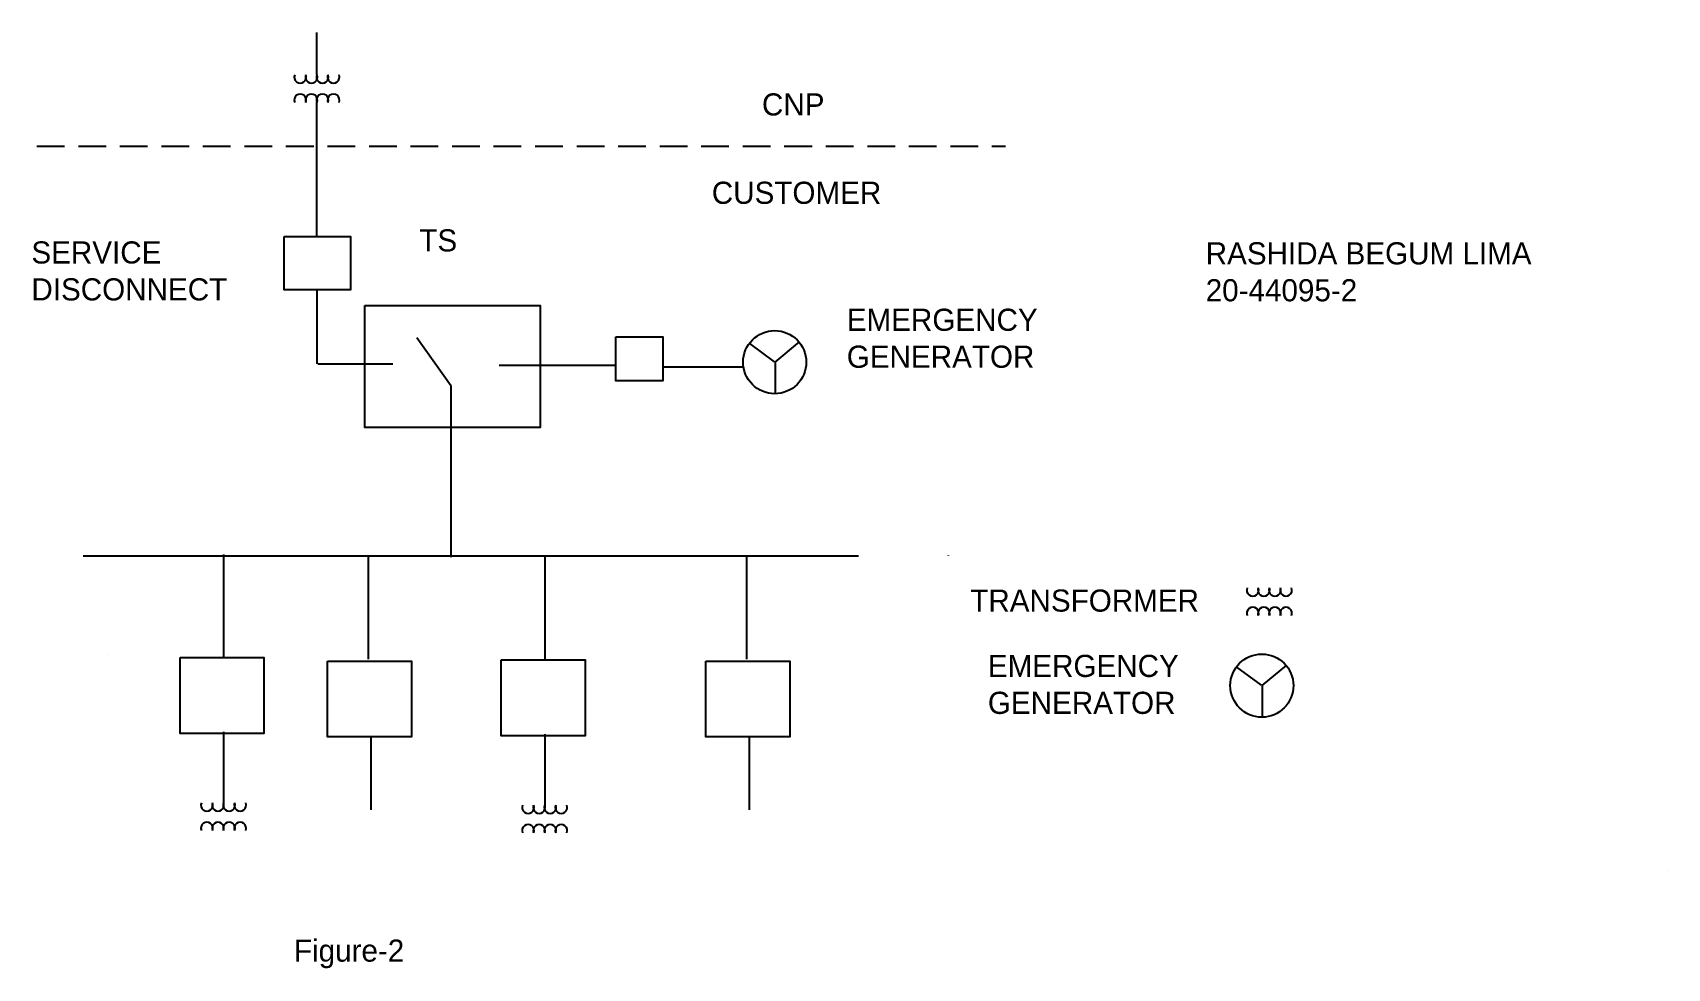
# Model space of a CAD drawing. Header units: inches. Extents: x 60.9 to 75.7, y 34.2 to 42.6.
import ezdxf

# ---------------------------------------------------------------- set-up
doc = ezdxf.new("R2010")
doc.units = ezdxf.units.IN
doc.header["$MEASUREMENT"] = 0
doc.linetypes.add('DASHED2', pattern=[0.375, 0.25, -0.125])

msp = doc.modelspace()

# ---------------------------------------------------------------- linework, layer by layer
for p, q in [((63.479, 42.246), (63.479, 42.623)), ((63.479, 40.792), (63.479, 41.993)), ((63.485, 39.633), (63.485, 40.294)), ((64.693, 39.43), (64.383, 39.868)), ((67.612, 39.65), (67.39, 39.815)), ((67.618, 39.647), (67.84, 39.831)), ((64.168, 39.628), (63.49, 39.628)), ((65.126, 39.621), (66.178, 39.621)), ((66.606, 39.606), (67.333, 39.606)), ((67.615, 39.647), (67.615, 39.647)), ((67.615, 39.647), (67.615, 39.647)), ((67.618, 39.649), (67.618, 39.367)), ((64.693, 37.887), (64.693, 39.43)), ((61.37, 37.897), (68.373, 37.897)), ((62.639, 37.911), (62.639, 36.979)), ((63.944, 37.896), (63.944, 36.964)), ((65.54, 37.891), (65.54, 36.958)), ((67.359, 37.896), (67.359, 36.964)), ((69.182, 37.902), (69.182, 37.897)), ((61.589, 37.008), (61.589, 37.008)), ((72.017, 36.726), (72.239, 36.91)), ((72.011, 36.729), (71.788, 36.894)), ((72.014, 36.726), (72.014, 36.726)), ((72.014, 36.726), (72.014, 36.726)), ((72.017, 36.728), (72.017, 36.446)), ((62.639, 36.309), (62.639, 35.653)), ((63.968, 36.26), (63.968, 35.604)), ((65.54, 36.288), (65.54, 35.632)), ((67.383, 36.26), (67.383, 35.604)), ((75.675, 35.055), (75.675, 35.055))]:
    msp.add_line(p, q)
at = {"linetype": 'DASHED2'}
msp.add_line((60.952, 41.599), (69.7, 41.599), dxfattribs=at)
for points in [[(63.186, 40.782), (63.785, 40.782), (63.785, 40.299), (63.186, 40.299)], [(63.915, 40.16), (65.497, 40.16), (65.497, 39.056), (63.915, 39.056)], [(66.18, 39.877), (66.605, 39.877), (66.605, 39.48), (66.18, 39.48)], [(62.245, 36.979), (63.003, 36.979), (63.003, 36.294), (62.245, 36.294)], [(63.578, 36.948), (64.336, 36.948), (64.336, 36.264), (63.578, 36.264)], [(65.146, 36.958), (65.904, 36.958), (65.904, 36.274), (65.146, 36.274)], [(66.993, 36.948), (67.751, 36.948), (67.751, 36.264), (66.993, 36.264)]]:
    msp.add_lwpolyline(points, close=True)
for centre in [(67.615, 39.647), (72.014, 36.726)]:
    msp.add_circle(centre, 0.285)
at = {"color": 7}
for centre, start, end in [((63.331, 42.222), 157.3801, 22.6199), ((63.431, 42.222), 157.3801, 22.6199), ((63.531, 42.222), 157.3801, 22.6199), ((63.631, 42.222), 157.3801, 22.6199), ((63.331, 42.014), 337.3801, 202.6199), ((63.431, 42.014), 337.3801, 202.6199), ((63.531, 42.014), 337.3801, 202.6199), ((63.631, 42.014), 337.3801, 202.6199), ((71.932, 37.588), 157.3801, 22.6199), ((72.032, 37.588), 157.3801, 22.6199), ((72.132, 37.588), 157.3801, 22.6199), ((72.232, 37.588), 157.3801, 22.6199), ((71.932, 37.379), 337.3801, 202.6199), ((72.032, 37.379), 337.3801, 202.6199), ((72.132, 37.379), 337.3801, 202.6199), ((72.232, 37.379), 337.3801, 202.6199), ((62.488, 35.646), 157.3801, 22.6199), ((62.588, 35.646), 157.3801, 22.6199), ((62.688, 35.646), 157.3801, 22.6199), ((62.788, 35.646), 157.3801, 22.6199), ((65.388, 35.626), 157.3801, 22.6199), ((65.488, 35.626), 157.3801, 22.6199), ((65.588, 35.626), 157.3801, 22.6199), ((65.688, 35.626), 157.3801, 22.6199), ((62.488, 35.438), 337.3801, 202.6199), ((62.588, 35.438), 337.3801, 202.6199), ((62.688, 35.438), 337.3801, 202.6199), ((62.788, 35.438), 337.3801, 202.6199), ((65.388, 35.418), 337.3801, 202.6199), ((65.488, 35.418), 337.3801, 202.6199), ((65.588, 35.418), 337.3801, 202.6199), ((65.688, 35.418), 337.3801, 202.6199)]:
    msp.add_arc(centre, 0.0542, start, end, dxfattribs=at)

# ---------------------------------------------------------------- texts
at = {"linetype": 'DASHED2', "char_height": 0.2, "attachment_point": 1}
for s, insert, width in [('CNP', (67.5, 42.075), 1.83579), ('CUSTOMER', (67.047, 41.277), 2.01985), ('SERVICE\\PDISCONNECT', (60.903, 40.738), 3.0979), ('TS', (64.406, 40.847), 0.71711), ('RASHIDA BEGUM LIMA\\P20-44095-2', (71.507, 40.73), 4.92728), ('EMERGENCY GENERATOR', (68.266, 40.13), 3.22698), ('TRANSFORMER', (69.381, 37.594), 1.55243), ('EMERGENCY GENERATOR', (69.54, 37.004), 3.22698), ('Figure-2', (63.274, 34.433), 3.8437)]:
    msp.add_mtext(s, dxfattribs=dict(at, insert=insert, width=width))

doc.saveas('drawing.dxf')
